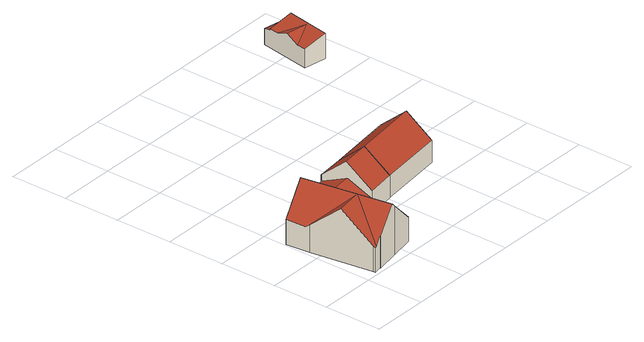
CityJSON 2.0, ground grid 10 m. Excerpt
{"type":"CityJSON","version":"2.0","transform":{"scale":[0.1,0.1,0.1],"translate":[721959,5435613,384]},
"CityObjects":{
"building1":{"type":"Building","attributes":{"Gemeindeschluessel":"09362000","HoeheDach":"393.800","HoeheGrund":"384.552","Methode":"2000","NiedrigsteTraufeDesGebaeudes":"388.770","Geometrietyp2DReferenz":"3000","measuredHeight":9.25,"function":"31001_2000","roofType":"3100"},"geometry":[{"type":"Solid","lod":"2","boundaries":[[[[0,1,2,3]],[[4,5,6,7,8]],[[9,10,0,3,11]],[[12,13,14,15,16]],[[13,12,17,18,7,6,10,9,19,20]],[[0,10,6,5,1]],[[13,20,21,14]],[[2,15,14,21,22,11,3]],[[19,22,21,20]],[[23,18,17,24,25]],[[12,16,24,17]],[[19,9,11,22]],[[23,25,2,4,8]],[[24,16,15,2,25]],[[5,4,2,1]],[[18,23,8,7]]]],"semantics":{"surfaces":[{"type":"RoofSurface","Dachneigung":"44.708","Dachorientierung":"260.340","Flaeche":"45.817","Z_MAX":"9.248","Z_MAX_ASL":"393.800","Z_MIN":"4.290","Z_MIN_ASL":"388.841"},{"type":"WallSurface","Flaeche":"76.564","Z_MAX":"9.248","Z_MAX_ASL":"393.800","Z_MIN":"-0.002","Z_MIN_ASL":"384.550"},{"type":"WallSurface","Flaeche":"65.593","Z_MAX":"9.248","Z_MAX_ASL":"393.800","Z_MIN":"-0.002","Z_MIN_ASL":"384.550"},{"type":"WallSurface","Flaeche":"32.394","Z_MAX":"9.248","Z_MAX_ASL":"393.800","Z_MIN":"-0.002","Z_MIN_ASL":"384.550"},{"type":"GroundSurface","Flaeche":"155.063","Z_MAX":"-0.002","Z_MAX_ASL":"384.550","Z_MIN":"-0.002","Z_MIN_ASL":"384.550"},{"type":"WallSurface","Flaeche":"18.422","Z_MAX":"4.810","Z_MAX_ASL":"389.362","Z_MIN":"-0.002","Z_MIN_ASL":"384.550"},{"type":"WallSurface","Flaeche":"27.663","Z_MAX":"8.629","Z_MAX_ASL":"393.181","Z_MIN":"-0.002","Z_MIN_ASL":"384.550"},{"type":"RoofSurface","Dachneigung":"44.708","Dachorientierung":"80.340","Flaeche":"110.125","Z_MAX":"9.248","Z_MAX_ASL":"393.800","Z_MIN":"4.218","Z_MIN_ASL":"388.770"},{"type":"WallSurface","Flaeche":"36.372","Z_MAX":"4.310","Z_MAX_ASL":"388.862","Z_MIN":"-0.002","Z_MIN_ASL":"384.550"},{"type":"WallSurface","Flaeche":"6.988","Z_MAX":"5.576","Z_MAX_ASL":"390.128","Z_MIN":"-0.002","Z_MIN_ASL":"384.550"},{"type":"WallSurface","Flaeche":"0.460","Z_MAX":"5.582","Z_MAX_ASL":"390.134","Z_MIN":"-0.002","Z_MIN_ASL":"384.550"},{"type":"WallSurface","Flaeche":"30.750","Z_MAX":"4.310","Z_MAX_ASL":"388.862","Z_MIN":"-0.002","Z_MIN_ASL":"384.550"},{"type":"RoofSurface","Dachneigung":"50.436","Dachorientierung":"171.426","Flaeche":"20.252","Z_MAX":"9.248","Z_MAX_ASL":"393.800","Z_MIN":"4.284","Z_MIN_ASL":"388.836"},{"type":"RoofSurface","Dachneigung":"44.708","Dachorientierung":"260.340","Flaeche":"20.800","Z_MAX":"9.248","Z_MAX_ASL":"393.800","Z_MIN":"4.291","Z_MIN_ASL":"388.843"},{"type":"RoofSurface","Dachneigung":"50.436","Dachorientierung":"351.426","Flaeche":"19.604","Z_MAX":"9.248","Z_MAX_ASL":"393.800","Z_MIN":"4.290","Z_MIN_ASL":"388.841"},{"type":"WallSurface","Flaeche":"1.872","Z_MAX":"4.630","Z_MAX_ASL":"389.182","Z_MIN":"-0.002","Z_MIN_ASL":"384.550"}],"values":[[0,1,2,3,4,5,6,7,8,9,10,11,12,13,14,15]]}}]},
"building2":{"type":"Building","attributes":{"Gemeindeschluessel":"09362000","HoeheDach":"389.900","HoeheGrund":"385.056","Methode":"2000","NiedrigsteTraufeDesGebaeudes":"387.559","Geometrietyp2DReferenz":"3000","measuredHeight":4.84,"function":"31001_2000","roofType":"3100"},"geometry":[{"type":"Solid","lod":"2","boundaries":[[[[26,27,28,29,30]],[[31,32,33,34]],[[34,35,26,30,31]],[[30,29,32,31]],[[29,28,36,33,32]],[[27,37,36,28]],[[35,37,27,26]],[[34,33,36,37,35]]]],"semantics":{"surfaces":[{"type":"WallSurface","Flaeche":"28.134","Z_MAX":"4.844","Z_MAX_ASL":"389.900","Z_MIN":"0.004","Z_MIN_ASL":"385.060"},{"type":"WallSurface","Flaeche":"12.450","Z_MAX":"3.102","Z_MAX_ASL":"388.158","Z_MIN":"0.004","Z_MIN_ASL":"385.060"},{"type":"GroundSurface","Flaeche":"33.552","Z_MAX":"0.004","Z_MAX_ASL":"385.060","Z_MIN":"0.004","Z_MIN_ASL":"385.060"},{"type":"WallSurface","Flaeche":"3.968","Z_MAX":"3.602","Z_MAX_ASL":"388.658","Z_MIN":"0.004","Z_MIN_ASL":"385.060"},{"type":"RoofSurface","Dachneigung":"67.155","Dachorientierung":"352.094","Flaeche":"18.395","Z_MAX":"4.844","Z_MAX_ASL":"389.900","Z_MIN":"3.030","Z_MIN_ASL":"388.086"},{"type":"RoofSurface","Dachneigung":"61.472","Dachorientierung":"172.094","Flaeche":"18.894","Z_MAX":"4.844","Z_MAX_ASL":"389.900","Z_MIN":"2.503","Z_MIN_ASL":"387.559"},{"type":"WallSurface","Flaeche":"9.575","Z_MAX":"2.532","Z_MAX_ASL":"387.588","Z_MIN":"0.004","Z_MIN_ASL":"385.060"},{"type":"WallSurface","Flaeche":"32.743","Z_MAX":"4.844","Z_MAX_ASL":"389.900","Z_MIN":"0.004","Z_MIN_ASL":"385.060"}],"values":[[0,1,2,3,4,5,6,7]]}}]},
"building3":{"type":"Building","attributes":{"Gemeindeschluessel":"09362000","HoeheDach":"392.750","HoeheGrund":"385.120","Methode":"2000","NiedrigsteTraufeDesGebaeudes":"388.960","Geometrietyp2DReferenz":"3000","measuredHeight":7.63,"function":"31001_2000","roofType":"3100"},"geometry":[{"type":"Solid","lod":"2","boundaries":[[[[38,39,40,41,42]],[[43,41,40,44,45]],[[34,38,42,46]],[[46,42,41,43]],[[43,45,35,34,46]],[[45,44,47,35]],[[47,44,40,39]],[[35,47,39,38,34]]]],"semantics":{"surfaces":[{"type":"RoofSurface","Dachneigung":"49.419","Dachorientierung":"352.838","Flaeche":"29.293","Z_MAX":"7.630","Z_MAX_ASL":"392.750","Z_MIN":"3.843","Z_MIN_ASL":"388.963"},{"type":"WallSurface","Flaeche":"50.749","Z_MAX":"7.630","Z_MAX_ASL":"392.750","Z_MIN":"0.000","Z_MIN_ASL":"385.120"},{"type":"WallSurface","Flaeche":"0.869","Z_MAX":"4.032","Z_MAX_ASL":"389.152","Z_MIN":"0.000","Z_MIN_ASL":"385.120"},{"type":"WallSurface","Flaeche":"19.362","Z_MAX":"3.843","Z_MAX_ASL":"388.963","Z_MIN":"0.000","Z_MIN_ASL":"385.120"},{"type":"GroundSurface","Flaeche":"44.397","Z_MAX":"0.000","Z_MAX_ASL":"385.120","Z_MIN":"0.000","Z_MIN_ASL":"385.120"},{"type":"WallSurface","Flaeche":"19.206","Z_MAX":"3.845","Z_MAX_ASL":"388.965","Z_MIN":"0.000","Z_MIN_ASL":"385.120"},{"type":"RoofSurface","Dachneigung":"49.420","Dachorientierung":"172.840","Flaeche":"29.168","Z_MAX":"7.630","Z_MAX_ASL":"392.750","Z_MIN":"3.840","Z_MIN_ASL":"388.960"},{"type":"WallSurface","Flaeche":"49.861","Z_MAX":"7.630","Z_MAX_ASL":"392.750","Z_MIN":"0.000","Z_MIN_ASL":"385.120"}],"values":[[0,1,2,3,4,5,6,7]]}}]},
"building4":{"type":"Building","attributes":{"Gemeindeschluessel":"09362000","HoeheDach":"392.750","HoeheGrund":"385.170","Methode":"2000","NiedrigsteTraufeDesGebaeudes":"388.958","Geometrietyp2DReferenz":"3000","measuredHeight":7.58,"function":"31001_1000","roofType":"3100"},"address":[{"Country":"Germany","Locality":"Regensburg","ThoroughfareName":"Kager 5"}],"geometry":[{"type":"Solid","lod":"2","boundaries":[[[[40,48,49,41]],[[50,44,40,41,51]],[[44,52,48,40]],[[53,49,48,52,54]],[[51,41,49,53]],[[53,54,50,51]],[[54,52,44,50]]]],"semantics":{"surfaces":[{"type":"RoofSurface","Dachneigung":"49.442","Dachorientierung":"355.080","Flaeche":"69.274","Z_MAX":"7.580","Z_MAX_ASL":"392.750","Z_MIN":"3.793","Z_MIN_ASL":"388.963"},{"type":"WallSurface","Flaeche":"50.316","Z_MAX":"7.580","Z_MAX_ASL":"392.750","Z_MIN":"-0.000","Z_MIN_ASL":"385.170"},{"type":"RoofSurface","Dachneigung":"49.442","Dachorientierung":"175.080","Flaeche":"69.277","Z_MAX":"7.580","Z_MAX_ASL":"392.750","Z_MIN":"3.788","Z_MIN_ASL":"388.958"},{"type":"WallSurface","Flaeche":"50.354","Z_MAX":"7.580","Z_MAX_ASL":"392.750","Z_MIN":"-0.000","Z_MIN_ASL":"385.170"},{"type":"WallSurface","Flaeche":"45.111","Z_MAX":"3.793","Z_MAX_ASL":"388.963","Z_MIN":"-0.000","Z_MIN_ASL":"385.170"},{"type":"GroundSurface","Flaeche":"105.263","Z_MAX":"-0.000","Z_MAX_ASL":"385.170","Z_MIN":"-0.000","Z_MIN_ASL":"385.170"},{"type":"WallSurface","Flaeche":"45.103","Z_MAX":"3.797","Z_MAX_ASL":"388.967","Z_MIN":"-0.000","Z_MIN_ASL":"385.170"}],"values":[[0,1,2,3,4,5,6]]}}]},
"building5":{"type":"Building","attributes":{"Gemeindeschluessel":"09362000","HoeheDach":"393.090","HoeheGrund":"388.680","Methode":"2000","NiedrigsteTraufeDesGebaeudes":"391.475","Geometrietyp2DReferenz":"3000","measuredHeight":4.41,"function":"31001_2000","roofType":"2100"},"geometry":[{"type":"Solid","lod":"2","boundaries":[[[[55,56,57,58]],[[59,60,61,62,63,57,56]],[[62,64,63]],[[65,60,59,66]],[[67,68,66,59,56,55]],[[58,69,67,55]],[[69,70,68,67]],[[62,61,64]],[[66,68,70,65]],[[58,57,63,64,61,60,65,70,69]]]],"semantics":{"surfaces":[{"type":"WallSurface","Flaeche":"15.891","Z_MAX":"4.402","Z_MAX_ASL":"393.082","Z_MIN":"0.000","Z_MIN_ASL":"388.680"},{"type":"RoofSurface","Dachneigung":"75.415","Dachorientierung":"279.313","Flaeche":"24.362","Z_MAX":"4.410","Z_MAX_ASL":"393.090","Z_MIN":"3.333","Z_MIN_ASL":"392.013"},{"type":"RoofSurface","Dachneigung":"66.501","Dachorientierung":"189.867","Flaeche":"4.695","Z_MAX":"4.320","Z_MAX_ASL":"393.000","Z_MIN":"3.333","Z_MIN_ASL":"392.013"},{"type":"WallSurface","Flaeche":"2.945","Z_MAX":"4.410","Z_MAX_ASL":"393.090","Z_MIN":"3.160","Z_MIN_ASL":"391.840"},{"type":"WallSurface","Flaeche":"38.059","Z_MAX":"4.410","Z_MAX_ASL":"393.090","Z_MIN":"0.000","Z_MIN_ASL":"388.680"},{"type":"GroundSurface","Flaeche":"37.360","Z_MAX":"0.000","Z_MAX_ASL":"388.680","Z_MIN":"0.000","Z_MIN_ASL":"388.680"},{"type":"WallSurface","Flaeche":"11.580","Z_MAX":"2.795","Z_MAX_ASL":"391.475","Z_MIN":"0.000","Z_MIN_ASL":"388.680"},{"type":"RoofSurface","Dachneigung":"66.495","Dachorientierung":"9.867","Flaeche":"4.693","Z_MAX":"4.320","Z_MAX_ASL":"393.000","Z_MIN":"3.333","Z_MIN_ASL":"392.013"},{"type":"RoofSurface","Dachneigung":"73.715","Dachorientierung":"9.865","Flaeche":"5.390","Z_MAX":"3.160","Z_MAX_ASL":"391.840","Z_MIN":"2.795","Z_MIN_ASL":"391.475"},{"type":"WallSurface","Flaeche":"32.015","Z_MAX":"4.320","Z_MAX_ASL":"393.000","Z_MIN":"0.000","Z_MIN_ASL":"388.680"}],"values":[[0,1,2,3,4,5,6,7,8,9]]}}]}
},
"vertices":[
[3,161,50],[7,126,48],[65,74,98],[49,170,98],[16,66,98],[8,119,54],[8,119,6],[24,11,6],[24,11,52],[97,179,6],[3,161,6],[97,179,49],[40,9,6],[81,16,6],[81,16,92],[75,15,98],[40,9,61],[39,10,6],[25,7,6],[110,108,6],[124,24,6],[124,24,49],[110,108,48],[25,7,48],[39,10,61],[27,7,48],
[110,108,11],[110,108,36],[103,150,59],[97,179,47],[97,179,11],[95,190,11],[95,190,42],[135,198,41],[135,198,11],[148,112,11],[142,155,59],[148,112,36],
[135,198,52],[141,156,88],[191,162,88],[185,206,50],[135,200,50],[185,206,11],[198,119,50],[198,119,11],[135,200,11],[148,112,50],
[309,177,88],[303,221,50],[198,119,12],[185,206,12],[316,133,50],[303,221,12],[316,133,12],
[404,408,47],[404,408,91],[364,415,80],[364,415,47],[417,485,91],[376,492,80],[374,476,80],[407,447,90],[366,431,80],[370,453,90],[376,492,78],[417,485,78],[419,497,47],[419,497,75],[378,504,47],[378,504,75]
]}
